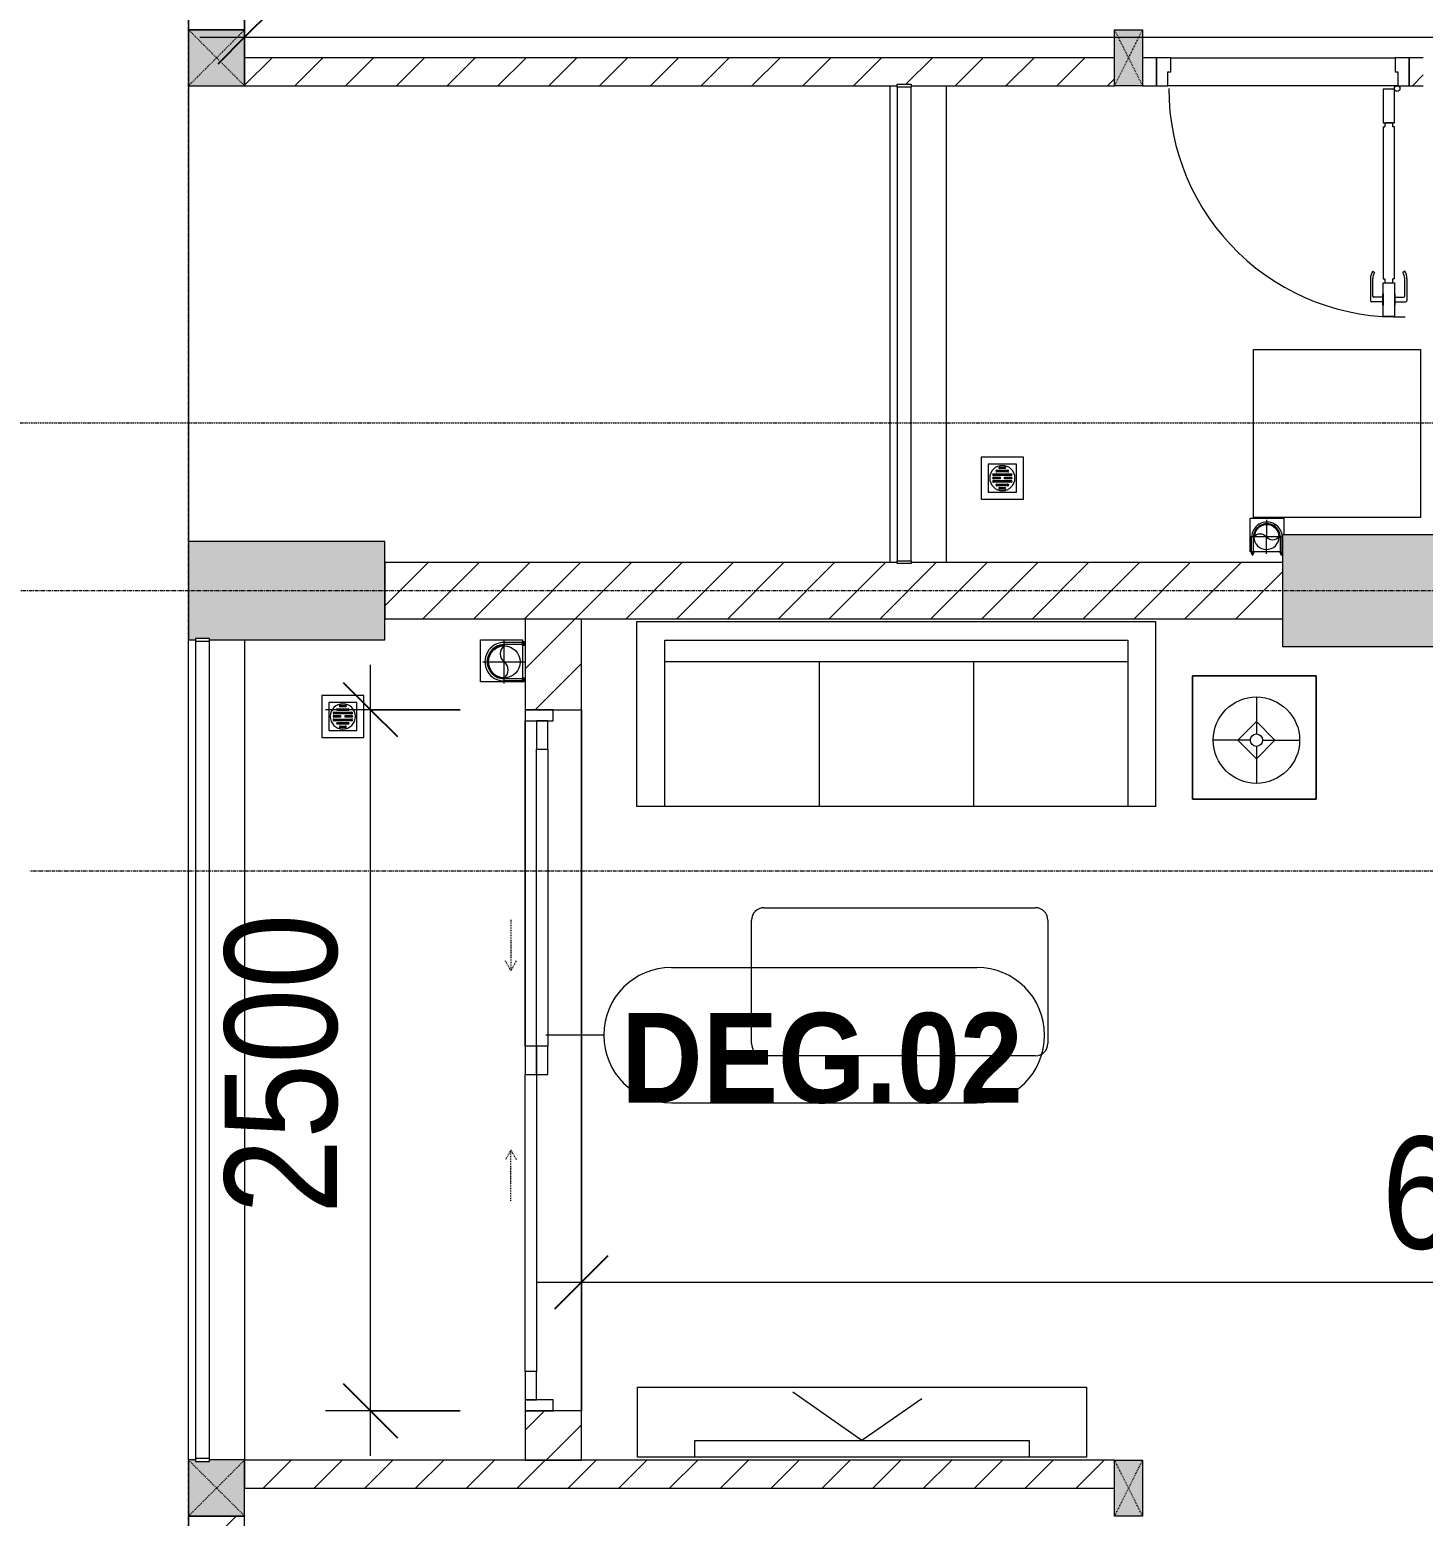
# Model space of a CAD drawing. Header units: millimetres. Extents: x 962 to 241049, y -15958 to 84407.
# Drawn here: x 96266 to 101232, y 22237 to 27537 of the extents above; entities that cross this region are included whole.
import ezdxf

# ---------------------------------------------------------------- set-up
doc = ezdxf.new("R2010")
doc.units = ezdxf.units.MM
for name, pattern in [('Dash', [6, 3, -3]), ('Dash Dot 3_16_', [7.9375, 4.7625, -1.5875, 0, -1.5875]), ('Grid Line', [22.225, 12.7, -3.175, 3.175, -3.175]), ('IMPORT-CENTER _3_', [10.16, 6.35, -1.27, 1.27, -1.27])]:
    doc.linetypes.add(name, pattern=pattern)
for name, color, linetype, lineweight in [('0-1', 7, 'Continuous', 5), ('A-ANNO-DIMS', 211, 'Continuous', 9), ('A-ANNO-DIMS-160', 211, 'Continuous', 9), ('A-DETL-GENF-1', 9, 'Continuous', 9), ('A-DOOR', 31, 'Continuous', 9), ('A-DOOR-1', 254, 'Continuous', 9), ('A-DOOR-2', 9, 'Continuous', 9), ('A-DOOR-FRAM', 31, 'Continuous', 9), ('A-DOOR-HDLN', 31, 'Dash', 9), ('A-DOOR-IDEN', 31, 'Continuous', 9), ('A-FLOR-1', 250, 'Continuous', 9), ('A-FLOR-2', 9, 'Continuous', 9), ('A-FLOR-HRAL', 11, 'Continuous', 9), ('A-FLOR-HRAL-1', 254, 'Continuous', 9), ('A-FLOR-HRAL-2', 9, 'Continuous', 9), ('A-WALL', 113, 'Continuous', 9), ('A-WALL-1', 253, 'Continuous', 18), ('A-WALL-2', 9, 'Continuous', 9), ('A-WALL-3', 113, 'Continuous', 18), ('A-WALL-PATT-1', 10, 'Continuous', 9), ('A-WALL-PATT-2', 111, 'Continuous', 9), ('G-ANNO-SYMB-1', 111, 'Dash Dot 3_16_', 18), ('G-IMPT', 8, 'Continuous', 9), ('G-IMPT-1', 254, 'Continuous', 9), ('G-IMPT-2', 8, 'IMPORT-CENTER _3_', 9), ('I-FURN', 30, 'Continuous', 9), ('I-FURN-1', 254, 'Continuous', 9), ('M-EQPM', 50, 'Continuous', 9), ('S-COLS', 52, 'Continuous', 9), ('S-COLS-1', 52, 'Continuous', 5), ('S-COLS-2', 7, 'Continuous', 18), ('S-COLS-3', 250, 'Continuous', 9), ('S-COLS-4', 254, 'Continuous', 9), ('S-COLS-5', 253, 'Continuous', 18), ('S-COLS-6', 52, 'Continuous', 18), ('S-COLS-7', 52, 'Dash', 9), ('S-COLS-HDLN', 52, 'Dash', 9), ('S-COLS-HDLN-1', 9, 'Dash', 9), ('S-GRID-1', 1, 'Grid Line', 9)]:
    doc.layers.add(name, color=color, linetype=linetype, lineweight=lineweight)
doc.styles.add('Arial_B_5', font='arialbd_0.ttf', dxfattribs={"width": 0.9, "height": 320})
doc.styles.add('UTM Avo', font='UTM Avo.ttf', dxfattribs={"width": 0.9, "height": 400})
doc.dimstyles.new('1_Dim_chi_tiet_2_5_1', dxfattribs={"dimscale": 304.8, "dimtxt": 399.720379, "dimasz": 0.629921, "dimexe": 0.524934, "dimexo": 0.0625, "dimgap": 0.052493, "dimtad": 1, "dimdec": 0, "dimrnd": 5, "dimzin": 0, "dimdsep": 46, "dimtxsty": 'UTM Avo', "dimblk1": 'OBLIQUE', "dimblk2": 'OBLIQUE', "dimsah": 1, "dimcen": 0.09, "dimdle": 0.524934, "dimazin": 0, "dimtfac": 1, "dimtdec": 4, "dimtix": 1, "dimtmove": 0, "dimatfit": 3, "dimfxl": 1.049869, "dimfxlon": 1, "dimtvp": 1, "dimtolj": 1, "dimtzin": 0, "dimarcsym": 2})
pattern_1 = [(45, (0, 0), (-90.50967, 90.50967), [])]
pattern_2 = [(45, (63179.03, 0), (-90.50967, 90.50967), [])]

# ---------------------------------------------------------------- blocks, each defined once
blk = doc.blocks.new('M_Concrete-Rectangular-Column2 - 400x1300-812637-TKCS_MB TẦNG 1')
at = {"layer": 'S-COLS'}
blk.add_hatch(color=256, dxfattribs=at).paths.add_polyline_path([(-650, 200), (-650, -200), (650, -200), (650, 200), (-180.7, 200)])
at = {"layer": 'S-COLS-2'}
for p, q in [((-650, 200), (650, 200)), ((-650, -200), (-650, 200)), ((650, 200), (650, -200)), ((650, -200), (-650, -200))]:
    blk.add_line(p, q, dxfattribs=at)
blk = doc.blocks.new('NCV_TKTC_KET CAU_rvt-1-TKCS_MB TẦNG 1')
at = {"layer": 'S-COLS-1'}
blk.add_hatch(color=256, dxfattribs=at).paths.add_polyline_path([(34352.6, 25361.9), (34352.6, 25711.9), (33652.6, 25711.9), (33652.6, 25361.9), (33677.6, 25361.9), (33677.6, 25366.9), (33727.6, 25366.9), (33727.6, 25361.9)])
at = {"layer": 'A-FLOR-1'}
blk.add_line((33652.6, 27336.9), (33652.6, 25711.9), dxfattribs=at)
at = {"layer": 'S-COLS-2'}
for p, q in [((33652.6, 25711.9), (33652.6, 25361.9)), ((34352.6, 25711.9), (33652.6, 25711.9)), ((34352.6, 25361.9), (34352.6, 25711.9)), ((33652.6, 25361.9), (33677.6, 25361.9)), ((33727.6, 25361.9), (34352.6, 25361.9))]:
    blk.add_line(p, q, dxfattribs=at)
at = {"layer": 'S-COLS-3', "rotation": 180}
blk.add_blockref('M_Concrete-Rectangular-Column2 - 400x1300-812637-TKCS_MB TẦNG 1', (38202.6, 25536.9), dxfattribs=at)
blk = doc.blocks.new('MAY GIAT - MAY GIAT_dwg-348053-TKCS_MB TẦNG 1')
at = {"layer": 'G-IMPT-1', "flags": 128}
blk.add_lwpolyline([(5, 596.6), (5, 2.3), (605, 2.3), (605, 596.6)], close=True, dxfattribs=at)
blk = doc.blocks.new('MAY GIAT - MAY GIAT-401071-TKCS_MB TẦNG 1')
at = {"layer": 'I-FURN-1'}
for p, q in [((5, -2.3), (605, -2.3)), ((5, -596.6), (5, -2.3)), ((605, -2.3), (605, -596.6)), ((605, -596.6), (5, -596.6))]:
    blk.add_line(p, q, dxfattribs=at)
at = {"extrusion": (0, 0, -1), "zscale": -1, "rotation": 180}
blk.add_blockref('MAY GIAT - MAY GIAT_dwg-348053-TKCS_MB TẦNG 1', (0, 0), dxfattribs=at)
blk = doc.blocks.new('Railing - 50 x 10mm-457210-TKCS_MB TẦNG 1')
at = {"layer": 'A-FLOR-HRAL-2'}
for p, q in [((25, 5), (-25, 5)), ((-25, 5), (-25, -5)), ((25, -5), (25, 5)), ((-25, -5), (25, -5))]:
    blk.add_line(p, q, dxfattribs=at)
blk = doc.blocks.new('Railing - Railing-851334-TKCS_MB TẦNG 1')
at = {"layer": 'A-FLOR-HRAL-2'}
for p, q in [((13269.1, 18071.7), (13269.1, 16382.9)), ((13319.1, 16382.9), (13319.1, 18071.7))]:
    blk.add_line(p, q, dxfattribs=at)
at = {"extrusion": (0, 0, -1), "zscale": -1, "rotation": 180}
for p in [(-13294.1, 18076.7), (-13294.1, 16377.9)]:
    blk.add_blockref('Railing - 50 x 10mm-457210-TKCS_MB TẦNG 1', p, dxfattribs=at)
blk = doc.blocks.new('DOOR_CW_01 CANH MO-PANEL KINH - DIG_01-900x2200-CỬA NHÔM KÍNH-400868-TKCS_MB TẦNG 1')
at = {"layer": 'A-DETL-GENF-1'}
for p, q in [((-397, 872), (-357, 872)), ((-397, 752), (-397, 872)), ((-357, 872), (-357, 752)), ((-442, 737), (-442, 816.5)), ((-399, 820.5), (-438, 820.5)), ((-434, 799.5), (-434, 737)), ((-399, 803.5), (-430, 803.5)), ((-399, 831.8), (-397, 831.8)), ((-399, 792.2), (-399, 831.8)), ((-397, 792.2), (-397, 831.8)), ((-357, 792.2), (-357, 831.8)), ((-355, 831.8), (-357, 831.8)), ((-355, 792.2), (-355, 831.8)), ((-355, 820.5), (-316, 820.5)), ((-355, 803.5), (-324, 803.5)), ((-320, 799.5), (-320, 737)), ((-312, 737), (-312, 816.5)), ((-397, 792.2), (-399, 792.2)), ((-357, 752), (-397, 752)), ((-363, 752), (-391, 752)), ((-391, 752), (-391, 738)), ((-363, 738), (-363, 752)), ((-357, 792.2), (-355, 792.2)), ((-433.9, 711.2), (-427.3, 715.8)), ((-397, 738), (-391, 738)), ((-397, 738), (-397, 196)), ((-357, 738), (-363, 738)), ((-357, 196), (-357, 738)), ((-320.1, 711.2), (-326.7, 715.8)), ((-397, 196), (-391, 196)), ((-357, 182), (-397, 182)), ((-397, 182), (-397, 62)), ((-391, 196), (-391, 182)), ((-391, 182), (-363, 182)), ((-357, 196), (-363, 196)), ((-363, 182), (-363, 196)), ((-357, 62), (-357, 182)), ((-397, 62), (-357, 62))]:
    blk.add_line(p, q, dxfattribs=at)
blk.add_circle((-407, 60), 10, dxfattribs=at)
for centre, radius, start, end in [((-407, 60), 814, 360, 92), ((-438, 816.5), 4, 90, 180), ((-430, 799.5), 4, 90, 180), ((-324, 799.5), 4, 360, 90), ((-316, 816.5), 4, 0, 90), ((-397, 737), 45, 180, 215), ((-397, 737), 37, 180, 215), ((-357, 737), 37, 325, 0), ((-357, 737), 45, 325, 0)]:
    blk.add_arc(centre, radius, start, end, dxfattribs=at)
at = {"layer": 'A-DOOR-2'}
for p, q in [((-410, 50), (-450, 50)), ((-450, 50), (-450, -50)), ((-410, 0), (-410, 50)), ((-400, 0), (-410, 0)), ((-407, 50), (-382, 50)), ((-400, -50), (-400, 0)), ((410, 0), (400, 0)), ((400, 0), (400, -50)), ((450, 50), (410, 50)), ((410, 50), (410, 0)), ((450, -50), (450, 50)), ((-450, -50), (-400, -50)), ((400, -50), (450, -50))]:
    blk.add_line(p, q, dxfattribs=at)
blk = doc.blocks.new('G1_SOF - BO TRU - 100x200-746114-TKCS_MB TẦNG 1')
at = {"layer": 'S-COLS'}
blk.add_hatch(color=256, dxfattribs=at).paths.add_polyline_path([(-50, -100), (50, -100), (50, 100), (-50, 100)])
at = {"layer": 'S-COLS-5'}
for p, q in [((-50, 100), (50, 100)), ((-50, -100), (-50, 100)), ((50, 100), (50, -100)), ((50, -100), (-50, -100))]:
    blk.add_line(p, q, dxfattribs=at)
at = {"layer": 'S-COLS-HDLN-1'}
for p, q in [((50, -100), (-50, 100)), ((-50, -100), (50, 100))]:
    blk.add_line(p, q, dxfattribs=at)
blk = doc.blocks.new('LOBBY_SOFA_1 - LOBBY_SOFA_1-851489-TKCS_MB TẦNG 1')
at = {"layer": 'I-FURN'}
for p, q in [((-2128.3, 1548.5), (-1160.3, 1548.5)), ((-2172.3, 1064.5), (-2172.3, 1504.5)), ((-1116.3, 1504.5), (-1116.3, 1064.5)), ((-1160.3, 1020.5), (-2128.3, 1020.5)), ((-2556, 660), (-708, 660)), ((-2556, 0), (-2556, 660)), ((-2457, 66), (-2457, 660)), ((-1907, 143), (-1907, 660)), ((-1357, 143), (-1357, 660)), ((-807, 660), (-807, 66)), ((-708, 660), (-708, 0)), ((-2688.2, 633.5), (-3128.2, 633.5)), ((-3128.2, 633.5), (-3128.2, 193.5)), ((-2688.2, 193.5), (-2688.2, 633.5)), ((-2915.4, 445), (-2915.4, 577)), ((-2981.4, 423), (-2915.4, 489)), ((-2915.4, 489), (-2849.4, 423)), ((-2937.4, 423), (-3069.4, 423)), ((-2915.4, 357), (-2981.4, 423)), ((-2849.4, 423), (-2915.4, 357)), ((-2915.4, 269), (-2915.4, 401)), ((-2893.4, 423), (-2761.4, 423)), ((-3128.2, 193.5), (-2688.2, 193.5)), ((-807, 143), (-2457, 143)), ((-807, 66), (-2457, 66)), ((-708, 0), (-2556, 0))]:
    blk.add_line(p, q, dxfattribs=at)
for radius in [154, 22]:
    blk.add_circle((-2915.4, 423), radius, dxfattribs=at)
for centre, start, end in [((-2128.3, 1504.5), 90, 180), ((-1160.3, 1504.5), 0, 90), ((-2128.3, 1064.5), 180, 270), ((-1160.3, 1064.5), 270, 0)]:
    blk.add_arc(centre, 44, start, end, dxfattribs=at)
at = {"layer": 'I-FURN-1'}
for p, q in [((-2128.3, 1548.5), (-1160.3, 1548.5)), ((-2172.3, 1064.5), (-2172.3, 1504.5)), ((-1116.3, 1504.5), (-1116.3, 1064.5)), ((-1160.3, 1020.5), (-2128.3, 1020.5)), ((-2556, 660), (-708, 660)), ((-2556, 0), (-2556, 660)), ((-708, 660), (-708, 0)), ((-3128.2, 633.5), (-2688.2, 633.5)), ((-3128.2, 193.5), (-3128.2, 633.5)), ((-2688.2, 633.5), (-2688.2, 193.5)), ((-2688.2, 193.5), (-3128.2, 193.5)), ((-708, 0), (-2556, 0))]:
    blk.add_line(p, q, dxfattribs=at)
for centre, start, end in [((-2128.3, 1504.5), 90, 180), ((-1160.3, 1504.5), 0, 90), ((-2128.3, 1064.5), 180, 270), ((-1160.3, 1064.5), 270, 0)]:
    blk.add_arc(centre, 44, start, end, dxfattribs=at)
blk = doc.blocks.new('RES_BAN AN - RES_BAN AN-850636-TKCS_MB TẦNG 1')
at = {"layer": 'I-FURN-1'}
for p, q in [((0, 250), (1600, 250)), ((0, 0), (0, 250)), ((1600, 250), (1600, 0)), ((1600, 0), (0, 0))]:
    blk.add_line(p, q, dxfattribs=at)
blk = doc.blocks.new('KE TIVI-2 - KE TIVI-2-850637-TKCS_MB TẦNG 1')
at = {"layer": 'I-FURN-1'}
for p, q in [((0, 60), (-245.7, 232.1)), ((213, 209.1), (0, 60)), ((-595.6, 60), (595.6, 60)), ((-595.6, 0), (-595.6, 60)), ((595.6, 60), (595.6, 0)), ((595.6, 0), (-595.6, 0))]:
    blk.add_line(p, q, dxfattribs=at)
blk = doc.blocks.new('NCV_TKTC_TANG 1_rvt-1-TKCS_MB TẦNG 1')
at = {"layer": 'A-WALL-PATT-1'}
h = blk.add_hatch(dxfattribs=at)
h.set_pattern_fill('FP_1', color=256, style=0, pattern_type=2)
h.set_pattern_definition(pattern_1)
h.paths.add_polyline_path([(33852.6, 27336.9), (36177.6, 27336.9), (36177.6, 27342.4), (36227.6, 27342.4), (36227.6, 27336.9), (36952.6, 27336.9), (36952.6, 27436.9), (33852.6, 27436.9)])
h = blk.add_hatch(dxfattribs=at)
h.set_pattern_fill('FP_1', color=256, style=0, pattern_type=2)
h.set_pattern_definition(pattern_1)
h.paths.add_polyline_path([(37052.6, 27336.9), (37102.6, 27336.9), (37102.6, 27436.9), (37052.6, 27436.2)])
h.paths.add_polyline_path([(38002.6, 27336.9), (38052.6, 27336.9), (38052.6, 27436.9), (38002.6, 27436.9)])
h = blk.add_hatch(dxfattribs=at)
h.set_pattern_fill('FP_1', color=256, style=0, pattern_type=2)
h.set_pattern_definition(pattern_1)
h.paths.add_polyline_path([(33852.6, 22336.9), (36952.6, 22336.9), (36952.6, 22436.9), (33852.6, 22436.9)])
at = {"layer": 'A-FLOR-2'}
for p, q in [((37152.6, 27436.9), (37952.6, 27436.9)), ((34852.6, 25072.4), (34852.6, 23912.4)), ((35052.6, 25112.4), (35052.6, 22612.4)), ((35052.6, 22613.5), (35052.6, 25112.4)), ((34952.6, 22613.5), (35052.6, 22613.5))]:
    blk.add_line(p, q, dxfattribs=at)
at = {"layer": 'A-WALL-1'}
for p, q in [((36952.6, 27436.9), (33852.6, 27436.9)), ((33852.6, 27436.9), (33852.6, 27336.9)), ((37102.6, 27436.9), (37052.6, 27436.9)), ((37102.6, 27336.9), (37102.6, 27436.9)), ((38052.6, 27436.9), (38002.6, 27436.9)), ((38002.6, 27436.9), (38002.6, 27336.9)), ((33852.6, 27336.9), (36177.6, 27336.9)), ((36227.6, 27336.9), (36952.6, 27336.9)), ((37052.6, 27336.9), (37102.6, 27336.9)), ((38002.6, 27336.9), (38052.6, 27336.9)), ((36952.6, 22436.9), (33852.6, 22436.9)), ((33852.6, 22436.9), (33852.6, 22336.9)), ((33852.6, 22336.9), (36952.6, 22336.9))]:
    blk.add_line(p, q, dxfattribs=at)
at = {"layer": 'A-WALL-2'}
for p, q in [((37152.6, 27436.9), (37952.6, 27436.9)), ((36152.6, 25636.9), (36152.6, 27336.9)), ((36352.6, 27336.9), (36352.6, 25636.9)), ((37962.6, 27336.9), (37142.6, 27336.9))]:
    blk.add_line(p, q, dxfattribs=at)
at = {"layer": 'A-DOOR-1', "rotation": 180}
blk.add_blockref('DOOR_CW_01 CANH MO-PANEL KINH - DIG_01-900x2200-CỬA NHÔM KÍNH-400868-TKCS_MB TẦNG 1', (37552.6, 27386.9), dxfattribs=at)
at = {"layer": 'A-FLOR-HRAL-1'}
blk.add_blockref('Railing - Railing-851334-TKCS_MB TẦNG 1', (22908.5, 9260.7), dxfattribs=at)
at = {"layer": 'I-FURN-1'}
for name, p, rotation in [('MAY GIAT - MAY GIAT-401071-TKCS_MB TẦNG 1', (38044.8, 26402.4), 270.0000000000009), ('LOBBY_SOFA_1 - LOBBY_SOFA_1-851489-TKCS_MB TẦNG 1', (34542.6, 25426.9), 180)]:
    blk.add_blockref(name, p, dxfattribs=dict(at, rotation=rotation))
for name, p in [('RES_BAN AN - RES_BAN AN-850636-TKCS_MB TẦNG 1', (35252.2, 22446.9)), ('KE TIVI-2 - KE TIVI-2-850637-TKCS_MB TẦNG 1', (36052.2, 22446.9))]:
    blk.add_blockref(name, p, dxfattribs=at)
at = {"layer": 'S-COLS-4'}
for p in [(37002.6, 27436.9), (37002.6, 22336.9)]:
    blk.add_blockref('G1_SOF - BO TRU - 100x200-746114-TKCS_MB TẦNG 1', p, dxfattribs=at)
blk = doc.blocks.new('Railing - 50 x 10mm-1251311-TKCS_MB TẦNG 1')
at = {"layer": 'A-FLOR-HRAL'}
for p, q in [((25, 5), (-25, 5)), ((-25, 5), (-25, -5)), ((25, -5), (25, 5)), ((-25, -5), (25, -5))]:
    blk.add_line(p, q, dxfattribs=at)
blk = doc.blocks.new('Railing - Railing-1598356-TKCS_MB TẦNG 1')
at = {"layer": 'A-FLOR-HRAL'}
for p, q in [((33677.6, 25356.9), (33677.6, 22442.4)), ((33727.6, 22442.4), (33727.6, 25356.9))]:
    blk.add_line(p, q, dxfattribs=at)
for p in [(33702.6, 25361.9), (33702.6, 22437.4)]:
    blk.add_blockref('Railing - 50 x 10mm-1251311-TKCS_MB TẦNG 1', p)
blk = doc.blocks.new('TKTC_XREF_251221_MB TANG 1 - TKTC_XREF_260130_MB TANG 1_dwg_THU NUOC - THU NUOC-444531-TKCS_MB TẦNG 1-4202120-TKCS_MB TẦNG 1')
at = {"layer": 'M-EQPM'}
for p, q in [((-23.3, 10.8), (40.9, 10.8)), ((40.9, 4.8), (-23.3, 4.8)), ((-11, 23.3), (28.5, 23.3)), ((28.5, 17.3), (-11, 17.3)), ((-1.1, 35.6), (18.5, 35.6)), ((18.5, 29.6), (-1.1, 29.6)), ((-23.3, -13.6), (40.9, -13.6)), ((40.9, -19.6), (-23.3, -19.6)), ((-11, -26.1), (28.5, -26.1)), ((28.5, -32.1), (-11, -32.1)), ((-1.1, -38.5), (18.5, -38.5)), ((18.5, -44.5), (-1.1, -44.5))]:
    blk.add_line(p, q, dxfattribs=at)
at = {"layer": 'M-EQPM', "flags": 128}
for points in [[(83.7, -79.4), (83.7, 70.6), (-66.3, 70.6), (-66.3, -79.4)], [(58.7, -54.4), (58.7, 45.6), (-41.3, 45.6), (-41.3, -54.4)]]:
    blk.add_lwpolyline(points, close=True, dxfattribs=at)
for points in [[(-23.3, -1.2), (0.7, -1.2), (0.7, -7.2), (-23.3, -7.2)], [(40.9, -7.2), (16.7, -7.2), (16.7, -1.2), (40.9, -1.2)]]:
    blk.add_lwpolyline(points, dxfattribs=at)
at = {"layer": 'M-EQPM'}
for centre, radius, start, end in [((8.7, -4.4), 45, 360, 180), ((8.7, -4.4), 45, 360, 180), ((-23.3, 7.8), 3, 90, 270), ((-11, 20.3), 3, 90, 270), ((-1.1, 32.6), 3, 90, 270), ((18.5, 32.6), 3, 270, 90), ((28.5, 20.3), 3, 270, 90), ((40.9, 7.8), 3, 270, 90), ((8.7, -4.4), 45, 180, 360), ((8.7, -4.4), 45, 180, 360), ((-23.3, -4.2), 3, 90, 270), ((-23.3, -16.6), 3, 90, 270), ((-11, -29.1), 3, 90, 270), ((-1.1, -41.5), 3, 90, 270), ((18.5, -41.5), 3, 270, 90), ((28.5, -29.1), 3, 270, 90), ((40.9, -4.2), 3, 270, 90), ((40.9, -16.6), 3, 270, 90)]:
    blk.add_arc(centre, radius, start, end, dxfattribs=at)
blk = doc.blocks.new('TKTC_XREF_251221_MB TANG 1 - TKTC_XREF_260130_MB TANG 1_dwg_CUM U_DN100-V143-TKCS_MB TẦNG 1')
at = {"layer": 'G-IMPT'}
blk.add_hatch(color=256, dxfattribs=at).paths.add_polyline_path([(0, -61), (15.8, -58.9), (30.5, -52.8), (43.1, -43.1), (52.8, -30.5), (58.9, -15.8), (61, 0), (58.9, 15.8), (52.8, 30.5), (43.1, 43.1), (30.5, 52.8), (7.6, 60), (0, 61), (0, 57), (14.8, 55.1), (28.5, 49.4), (40.3, 40.3), (49.4, 28.5), (55.1, 14.8), (57, 0), (55.1, -14.8), (49.4, -28.5), (40.3, -40.3), (28.5, -49.4), (7.6, -56), (0, -57)])
for p, q in [((-72.7, 69.3), (-72.7, 60.7)), ((-66.9, 67.9), (-71.7, 67.9)), ((-65, 69), (0, 69)), ((-79.1, 66.6), (-79.1, 63.4)), ((-76.6, 66.6), (-76.6, 63.4)), ((-74.6, 66.6), (-74.6, 63.4)), ((-66.9, 62.1), (-71.7, 62.1)), ((-79.1, -63.4), (-79.1, -66.6)), ((-76.6, -63.4), (-76.6, -66.6)), ((-74.6, -63.4), (-74.6, -66.6)), ((-72.7, -60.7), (-72.7, -69.3)), ((-66.9, -62.1), (-71.7, -62.1)), ((-66.9, -67.9), (-71.7, -67.9)), ((-66.9, -72.7), (-66.9, -70.8)), ((-65, -69), (0, -69))]:
    blk.add_line(p, q, dxfattribs=at)
at = {"layer": 'G-IMPT', "flags": 128}
for points in [[(-72.7, 67.6), (-78.1, 67.6), (-78.1, 62.4), (-72.7, 62.4)], [(-71.7, 59.2), (-66.9, 59.2), (-66.9, 70.8), (-71.7, 70.8)], [(-66.9, 70.8), (-66.9, 72.7), (-65, 72.7), (-65, 57.3), (-66.9, 57.3), (-66.9, 59.2)], [(-65, 61), (0, 61), (0, 57)], [(-72.7, -62.4), (-78.1, -62.4), (-78.1, -67.6), (-72.7, -67.6)], [(-71.7, -70.8), (-66.9, -70.8), (-66.9, -59.2), (-71.7, -59.2)], [(-66.9, -59.2), (-66.9, -57.3), (-65, -57.3), (-65, -72.3)], [(-65, -61), (0, -61), (0, -57)]]:
    blk.add_lwpolyline(points, dxfattribs=at)
at = {"layer": 'G-IMPT'}
for centre, radius, start, end in [((-78.1, 66.6), 0.96, 90, 180), ((-71.1, 69.3), 1.56, 112.61986, 247.38014), ((-67.9, 65), 4.8, 143.1301, 216.8699), ((0, 0), 69, 270, 90), ((-78.1, 63.4), 0.96, 180, 270), ((-71.1, 60.7), 1.56, 112.61986, 247.38014), ((0, 0), 61, 270, 90), ((0, 0), 57, 270, 90), ((-78.1, -63.4), 0.96, 90, 180), ((-78.1, -66.6), 0.96, 180, 270), ((-71.1, -60.7), 1.56, 112.61986, 247.38014), ((-67.9, -65), 4.8, 143.1301, 216.8699), ((-71.1, -69.3), 1.56, 112.61986, 247.38014)]:
    blk.add_arc(centre, radius, start, end, dxfattribs=at)
blk = doc.blocks.new('TKTC_XREF_251221_MB TANG 1 - TKTC_XREF_260130_MB TANG 1_dwg_$cc-V144-TKCS_MB TẦNG 1')
at = {"layer": 'G-IMPT'}
blk.add_circle((0, 0), 0.5, dxfattribs=at)
for centre, radius, start, end in [((0, 0), 0.5, 90, 270), ((0.188, 0.25), 0.313, 126.8699, 233.1301), ((-0.188, -0.25), 0.313, 306.8699, 53.1301)]:
    blk.add_arc(centre, radius, start, end, dxfattribs=at)
at = {"layer": 'G-IMPT-2'}
for p, q in [((0, -0.654), (0, 0.673)), ((-0.673, 0), (0.673, 0))]:
    blk.add_line(p, q, dxfattribs=at)
blk = doc.blocks.new('TKTC_XREF_251221_MB TANG 1 - TKTC_XREF_260130_MB TANG 1_dwg_CUM U_DN100-V175-TKCS_MB TẦNG 1')
at = {"layer": 'G-IMPT'}
blk.add_hatch(color=256, dxfattribs=at).paths.add_polyline_path([(0, 61), (0, 57), (14.8, 55.1), (28.5, 49.4), (40.3, 40.3), (49.4, 28.5), (55.1, 14.8), (57, 0), (55.1, -14.8), (49.4, -28.5), (40.3, -40.3), (28.5, -49.4), (14.8, -55.1), (0, -57), (0, -61), (15.8, -58.9), (30.5, -52.8), (43.1, -43.1), (52.8, -30.5), (58.9, -15.8), (61, 0), (58.9, 15.8), (52.8, 30.5), (43.1, 43.1), (30.5, 52.8), (15.8, 58.9)])
for p, q in [((-72.7, 67.6), (-75.2, 67.6)), ((-75.2, 62.4), (-72.7, 62.4)), ((-74.6, 66.6), (-74.6, 63.4)), ((-72.7, 69.3), (-72.7, 60.7)), ((-66.9, 67.9), (-71.7, 67.9)), ((-66.9, 62.1), (-71.7, 62.1)), ((-65, 69), (0, 69)), ((-72.7, -62.4), (-75.2, -62.4)), ((-75.2, -67.6), (-72.7, -67.6)), ((-74.6, -63.4), (-74.6, -66.6)), ((-72.7, -60.7), (-72.7, -69.3)), ((-66.9, -62.1), (-71.7, -62.1)), ((-66.9, -67.9), (-71.7, -67.9)), ((-65, -69), (0, -69))]:
    blk.add_line(p, q, dxfattribs=at)
at = {"layer": 'G-IMPT', "flags": 128}
for points in [[(-71.7, 59.2), (-66.9, 59.2), (-66.9, 70.8), (-71.7, 70.8)], [(-66.9, 70.8), (-66.9, 72.7), (-65, 72.7), (-65, 57.3), (-66.9, 57.3), (-66.9, 59.2)], [(-65, 61), (0, 61), (0, 57)], [(-71.7, -70.8), (-66.9, -70.8), (-66.9, -59.2), (-71.7, -59.2)], [(-66.9, -59.2), (-66.9, -57.3), (-65, -57.3), (-65, -72.7), (-66.9, -72.7), (-66.9, -70.8)], [(-65, -61), (0, -61), (0, -57)]]:
    blk.add_lwpolyline(points, dxfattribs=at)
at = {"layer": 'G-IMPT'}
for centre, radius, start, end in [((-71.1, 69.3), 1.56, 112.6199, 247.3801), ((-67.9, 65), 4.8, 143.1301, 216.8699), ((-71.1, 60.7), 1.56, 112.6199, 247.3801), ((0, 0), 69, 270, 90), ((0, 0), 61, 270, 90), ((0, 0), 57, 270, 90), ((-71.1, -60.7), 1.56, 112.6199, 247.3801), ((-67.9, -65), 4.8, 143.1301, 216.8699), ((-71.1, -69.3), 1.56, 112.6199, 247.3801)]:
    blk.add_arc(centre, radius, start, end, dxfattribs=at)
blk = doc.blocks.new('TKTC_XREF_251221_MB TANG 1 - TKTC_XREF_260130_MB TANG 1_dwg_$cc-V176-TKCS_MB TẦNG 1')
at = {"layer": 'G-IMPT'}
blk.add_circle((0, 0), 0.5, dxfattribs=at)
for centre, radius, start, end in [((0, 0), 0.5, 90, 270), ((0.188, 0.25), 0.313, 126.8699, 233.1301), ((-0.188, -0.25), 0.313, 306.8699, 53.1301)]:
    blk.add_arc(centre, radius, start, end, dxfattribs=at)
at = {"layer": 'G-IMPT-2'}
for p, q in [((0, -0.673), (0, 0.673)), ((-0.673, 0), (0.659, 0))]:
    blk.add_line(p, q, dxfattribs=at)
blk = doc.blocks.new('TKTC_XREF_251221_MB TANG 1 - TKTC_XREF_260130_MB TANG 1_dwg-4202109-TKCS_MB TẦNG 1')
at = {"layer": 'G-IMPT'}
blk.add_line((-169499.1, -374009.7), (-169499.1, -375634.7), dxfattribs=at)
at = {"layer": 'G-IMPT', "flags": 128}
for points in [[(-165715.6, -375550.7), (-165596, -375550.7), (-165596, -375609.7)], [(-165599.1, -375670.7), (-165715.6, -375670.7), (-165715.6, -375550.7)]]:
    blk.add_lwpolyline(points, dxfattribs=at)
blk.add_lwpolyline([(-168309.2, -376135.3), (-168458.8, -376135.3), (-168458.8, -375984.9), (-168309.2, -375984.9)], close=True, dxfattribs=at)
for p in [(-166607.8, -375403.7), (-168957.9, -376253.7)]:
    blk.add_blockref('TKTC_XREF_251221_MB TANG 1 - TKTC_XREF_260130_MB TANG 1_dwg_THU NUOC - THU NUOC-444531-TKCS_MB TẦNG 1-4202120-TKCS_MB TẦNG 1', p)
at = {"extrusion": (0, 0, -1), "xscale": 90.00000000005102, "yscale": 90.00000000005102, "zscale": -90.000000000051, "rotation": 270.374026779938}
blk.add_blockref('TKTC_XREF_251221_MB TANG 1 - TKTC_XREF_260130_MB TANG 1_dwg_$cc-V144-TKCS_MB TẦNG 1', (165658, -375617.9), dxfattribs=at)
for name, p, xscale, yscale, zscale, rotation in [('TKTC_XREF_251221_MB TANG 1 - TKTC_XREF_260130_MB TANG 1_dwg_CUM U_DN100-V143-TKCS_MB TẦNG 1', (-165656.2, -375619.4), 0.7894736842105242, 0.7894736842105242, 0.7894736842105242, 89.99999999844349), ('TKTC_XREF_251221_MB TANG 1 - TKTC_XREF_260130_MB TANG 1_dwg_$cc-V176-TKCS_MB TẦNG 1', (-168374.1, -376063.7), 113.7150000000073, 113.7150000000073, 113.7150000000073, 359.9990086636432), ('TKTC_XREF_251221_MB TANG 1 - TKTC_XREF_260130_MB TANG 1_dwg_CUM U_DN100-V175-TKCS_MB TẦNG 1', (-168374.1, -376062.9), 0.9975000000000006, 0.9975000000000006, 0.9975000000000006, 180.000991338195)]:
    blk.add_blockref(name, p, dxfattribs=dict(xscale=xscale, yscale=yscale, zscale=zscale, rotation=rotation))
blk = doc.blocks.new('TKTC_XREF_251221_MB TANG 1 - TKTC_XREF_251221_MB TANG 1-2038492-TKCS_MB TẦNG 1')
blk.add_blockref('TKTC_XREF_251221_MB TANG 1 - TKTC_XREF_260130_MB TANG 1_dwg-4202109-TKCS_MB TẦNG 1', (169499.1, 384109.7))
blk = doc.blocks.new('G1_SOF - BO TRU - 200x200-3050151-TKCS_MB TẦNG 1')
at = {"layer": 'S-COLS-HDLN'}
for p, q in [((-100, 100), (100, -100)), ((100, 100), (-100, -100))]:
    blk.add_line(p, q, dxfattribs=at)
blk = doc.blocks.new('DEG_02-DEG_03 - DEG_02-2500x2400mm-CỬA ĐI 02 CÁNH TRƯỢT-625766-TKCS_MB TẦNG 1')
at = {"layer": 'A-DOOR'}
for p, q in [((-1110, 100), (-1210, 100)), ((-1210, 100), (-1210, 60)), ((-1210, 60), (-1110, 60)), ((-1110, 60), (-1110, 100)), ((-1110, 100), (-50, 100)), ((-50, 60), (-1110, 60)), ((50, 100), (-50, 100)), ((-50, 100), (-50, 60)), ((50, 60), (-50, 60)), ((-50, 60), (-50, 20)), ((-50, 60), (50, 60)), ((50, 60), (50, 100)), ((50, 20), (50, 60)), ((50, 60), (1110, 60)), ((1210, 60), (1110, 60)), ((1110, 60), (1110, 20)), ((1210, 20), (1210, 60)), ((-50, 20), (50, 20)), ((1110, 20), (50, 20)), ((1110, 20), (1210, 20))]:
    blk.add_line(p, q, dxfattribs=at)
at = {"layer": 'A-DOOR-FRAM'}
for p, q in [((-1210, 100), (-1250, 100)), ((-1250, 100), (-1250, 0)), ((-1210, 0), (-1210, 100)), ((1250, 100), (1210, 100)), ((1210, 100), (1210, 0)), ((1250, 0), (1250, 100)), ((-1250, 0), (-1210, 0)), ((1210, 0), (1250, 0))]:
    blk.add_line(p, q, dxfattribs=at)
at = {"layer": 'A-DOOR-HDLN'}
for p, q in [((-320.4, 151.1), (-355, 171.1)), ((320.4, 151.1), (355, 171.1)), ((-500.4, 151.1), (-320.4, 151.1)), ((-320.4, 151.1), (-355, 131.1)), ((320.4, 151.1), (355, 131.1)), ((500.4, 151.1), (320.4, 151.1))]:
    blk.add_line(p, q, dxfattribs=at)
blk = doc.blocks.new('DIMBLOCK262-TKCS_MB TẦNG 1')
at = {"layer": 'A-ANNO-DIMS-160'}
for p, q in [((97479.9, 22452.4), (97479.9, 25272.4)), ((97799.9, 25112.4), (97319.9, 25112.4)), ((97479.9, 25112.4), (97799.9, 25112.4)), ((97799.9, 22612.4), (97319.9, 22612.4)), ((97479.9, 22612.4), (97799.9, 22612.4))]:
    blk.add_line(p, q, dxfattribs=at)
at = {"layer": 'A-ANNO-DIMS-160', "lineweight": 25}
for p, q in [((97479.9, 25112.4), (97383.9, 25208.4)), ((97479.9, 25112.4), (97575.9, 25016.4)), ((97479.9, 22612.4), (97383.9, 22708.4)), ((97479.9, 22612.4), (97575.9, 22516.4))]:
    blk.add_line(p, q, dxfattribs=at)
at = {"layer": 'A-ANNO-DIMS-160', "color": 0, "insert": (96960.2, 23314.6), "char_height": 400, "width": 1314.636, "attachment_point": 1, "rotation": 90, "line_spacing_factor": 1.110334, "style": 'UTM Avo'}
blk.add_mtext('2500', dxfattribs=at)
blk = doc.blocks.new('_Oblique')
at = {"color": 0, "linetype": 'ByBlock', "lineweight": -2}
blk.add_line((-0.5, -0.5), (0.5, 0.5), dxfattribs=at)
blk = doc.blocks.new('STN_Door Tag - STN_Door Tag-1788670-TKCS_MB TẦNG 1')
at = {"layer": 'A-DOOR-IDEN'}
for p, q in [((-3.37, 1.495), (3.431, 1.495)), ((-3.37, -1.524), (3.431, -1.524))]:
    blk.add_line(p, q, dxfattribs=at)
for centre, start, end in [((-3.37, -0.015), 90, 270), ((3.431, -0.015), 270, 90)]:
    blk.add_arc(centre, 1.509, start, end, dxfattribs=at)
blk = doc.blocks.new('DIMBLOCK352-TKCS_MB TẦNG 1')
at = {"layer": 'A-ANNO-DIMS-160'}
for p, q in [((98231.6, 23391), (98231.6, 22911)), ((98231.6, 23071), (98231.6, 23391)), ((105031.6, 23391), (105031.6, 22911)), ((105031.6, 23071), (105031.6, 23391)), ((98071.6, 23071), (105191.6, 23071))]:
    blk.add_line(p, q, dxfattribs=at)
at = {"layer": 'A-ANNO-DIMS-160', "lineweight": 25}
for p, q in [((98231.6, 23071), (98327.6, 23167)), ((105031.6, 23071), (105127.6, 23167)), ((98231.6, 23071), (98135.6, 22975)), ((105031.6, 23071), (104935.6, 22975))]:
    blk.add_line(p, q, dxfattribs=at)
at = {"layer": 'A-ANNO-DIMS-160', "color": 0, "insert": (101083.8, 23590.7), "char_height": 400, "width": 1314.636, "attachment_point": 1, "line_spacing_factor": 1.110334, "style": 'UTM Avo'}
blk.add_mtext('6800', dxfattribs=at)
blk = doc.blocks.new('DIMBLOCK355-TKCS_MB TẦNG 1')
at = {"layer": 'A-ANNO-DIMS-160'}
for p, q in [((97031.7, 27830), (97031.7, 27350)), ((97031.7, 27510), (97031.7, 27830)), ((105381.6, 27830), (105381.6, 27350)), ((105381.6, 27510), (105381.6, 27830)), ((96871.7, 27510), (105541.6, 27510))]:
    blk.add_line(p, q, dxfattribs=at)
at = {"layer": 'A-ANNO-DIMS-160', "lineweight": 25}
for p, q in [((97031.7, 27510), (97127.7, 27606)), ((105381.6, 27510), (105477.6, 27606)), ((97031.7, 27510), (96935.7, 27414)), ((105381.6, 27510), (105285.6, 27414))]:
    blk.add_line(p, q, dxfattribs=at)
at = {"layer": 'A-ANNO-DIMS-160', "color": 0, "insert": (100658.9, 28029.7), "char_height": 400, "width": 1314.636, "attachment_point": 1, "line_spacing_factor": 1.110334, "style": 'UTM Avo'}
blk.add_mtext('8350', dxfattribs=at)

msp = doc.modelspace()

# ---------------------------------------------------------------- hatches: boundary and pattern name
at = {"layer": 'A-WALL-PATT-2'}
h = msp.add_hatch(dxfattribs=at)
h.set_pattern_fill('FP_1', color=256, style=0, pattern_type=2)
h.set_pattern_definition(pattern_2)
h.paths.add_polyline_path([(100731.6, 25436.9), (100731.6, 25636.9), (99406.6, 25636.9), (99406.6, 25633.6), (99356.6, 25633.6), (99356.6, 25636.9), (97531.7, 25636.9), (97531.7, 25436.9), (99950.3, 25436.9)])
h = msp.add_hatch(dxfattribs=at)
h.set_pattern_fill('FP_1', color=256, style=0, pattern_type=2)
h.set_pattern_definition(pattern_2)
h.paths.add_polyline_path([(98031.6, 22436.9), (98231.6, 22436.9), (98231.6, 22612.4), (98031.6, 22612.4)])
h.paths.add_polyline_path([(98231.6, 25112.4), (98231.6, 25436.9), (98031.6, 25436.9), (98031.6, 25112.4)])
h = msp.add_hatch(dxfattribs=at)
h.set_pattern_fill('FP_1', color=256, style=0, pattern_type=2)
h.set_pattern_definition(pattern_2)
h.paths.add_polyline_path([(96831.6, 19336.9), (97031.6, 19336.9), (97031.6, 19837.4), (96831.6, 19837.4)])
h.paths.add_polyline_path([(97031.6, 21237.4), (97031.6, 22237.4), (96831.6, 22237.4), (96831.6, 21237.4)])
at = {"layer": 'S-COLS-1'}
for points in [[(97031.6, 27336.9), (97031.6, 27536.9), (96831.6, 27536.9), (96831.6, 27336.9)], [(96906.6, 22237.4), (97031.6, 22237.4), (97031.6, 22437.4), (96906.6, 22437.4), (96906.6, 22432.4), (96856.6, 22432.4), (96856.6, 22437.4), (96831.6, 22437.4), (96831.6, 22237.4), (96856.6, 22237.4)]]:
    msp.add_hatch(color=256, dxfattribs=at).paths.add_polyline_path(points)

# ---------------------------------------------------------------- linework, layer by layer
at = {"layer": 'A-DOOR-IDEN'}
msp.add_line((98104.7, 23953.8), (98311.2, 23953.8), dxfattribs=at)
at = {"layer": 'A-WALL'}
for p, q in [((96831.6, 27536.9), (97031.6, 27536.9)), ((96831.6, 22437.4), (96831.6, 25361.9)), ((97031.6, 25361.9), (97031.6, 22437.4)), ((98031.6, 23912.4), (98031.6, 25072.4)), ((98231.6, 25112.4), (98231.6, 22612.4)), ((97031.6, 22237.4), (96831.6, 22237.4))]:
    msp.add_line(p, q, dxfattribs=at)
at = {"layer": 'A-WALL-3'}
for p, q in [((96831.6, 28037.4), (96831.6, 27536.9)), ((97031.6, 27536.9), (97031.6, 28037.4)), ((99356.6, 25636.9), (97531.7, 25636.9)), ((97531.7, 25636.9), (97531.7, 25436.9)), ((100731.6, 25636.9), (99406.6, 25636.9)), ((97531.7, 25436.9), (100731.6, 25436.9)), ((98031.6, 25436.9), (98031.6, 25112.4)), ((98231.6, 25112.4), (98231.6, 25436.9)), ((98031.6, 25112.4), (98231.6, 25112.4)), ((98231.6, 22612.4), (98031.6, 22612.4)), ((98031.6, 22612.4), (98031.6, 22436.9)), ((98231.6, 22436.9), (98231.6, 22612.4)), ((98031.6, 22436.9), (98231.6, 22436.9)), ((96831.6, 22237.4), (96831.6, 21237.4)), ((97031.6, 21237.4), (97031.6, 22237.4))]:
    msp.add_line(p, q, dxfattribs=at)
at = {"layer": 'G-ANNO-SYMB-1'}
msp.add_line((90628.5, 26135.3), (198105.9, 26135.3), dxfattribs=at)
at = {"layer": 'S-COLS'}
for p, q in [((97031.6, 27536.9), (96831.6, 27536.9)), ((96831.6, 22237.4), (97031.6, 22237.4))]:
    msp.add_line(p, q, dxfattribs=at)
at = {"layer": 'S-COLS-6'}
for p, q in [((96831.6, 27536.9), (96831.6, 27336.9)), ((97031.6, 27336.9), (97031.6, 27536.9)), ((96831.6, 27336.9), (97031.6, 27336.9)), ((96856.6, 22437.4), (96831.6, 22437.4)), ((96831.6, 22437.4), (96831.6, 22237.4)), ((97031.6, 22437.4), (96906.6, 22437.4)), ((97031.6, 22237.4), (97031.6, 22437.4))]:
    msp.add_line(p, q, dxfattribs=at)
at = {"layer": 'S-GRID-1'}
for p, q in [((96831.6, 15532), (96831.6, 78459.2)), ((98297.8, 25536.9), (94297.8, 25536.9)), ((190336.8, 25536.9), (98297.8, 25536.9)), ((192368.8, 24536.9), (96265.8, 24536.9))]:
    msp.add_line(p, q, dxfattribs=at)

# ---------------------------------------------------------------- block references
at = {"layer": '0-1'}
for name in ['NCV_TKTC_KET CAU_rvt-1-TKCS_MB TẦNG 1', 'NCV_TKTC_TANG 1_rvt-1-TKCS_MB TẦNG 1']:
    msp.add_blockref(name, (63179, 0), dxfattribs=at)
at = {"layer": 'A-DOOR', "rotation": 89.99999999999993}
msp.add_blockref('DEG_02-DEG_03 - DEG_02-2500x2400mm-CỬA ĐI 02 CÁNH TRƯỢT-625766-TKCS_MB TẦNG 1', (98131.6, 23862.4), dxfattribs=at)
at = {"layer": 'A-DOOR-IDEN', "xscale": 159.9999999999999, "yscale": 159.9999999999999, "zscale": 159.9999999999999}
msp.add_blockref('STN_Door Tag - STN_Door Tag-1788670-TKCS_MB TẦNG 1', (99091.9, 23954.5), dxfattribs=at)
at = {"layer": 'A-FLOR-HRAL'}
msp.add_blockref('Railing - Railing-1598356-TKCS_MB TẦNG 1', (63179, 0), dxfattribs=at)
at = {"layer": 'M-EQPM'}
msp.add_blockref('TKTC_XREF_251221_MB TANG 1 - TKTC_XREF_251221_MB TANG 1-2038492-TKCS_MB TẦNG 1', (96831.6, 17236.9), dxfattribs=at)
at = {"layer": 'S-COLS-7'}
for p in [(96931.6, 27436.9), (96931.6, 22337.4)]:
    msp.add_blockref('G1_SOF - BO TRU - 200x200-3050151-TKCS_MB TẦNG 1', p, dxfattribs=at)

# ---------------------------------------------------------------- texts
at = {"layer": 'A-DOOR-IDEN', "insert": (99088.7, 23869.1), "char_height": 320, "width": 1467.36, "attachment_point": 5, "line_spacing_factor": 0.936439, "style": 'Arial_B_5'}
msp.add_mtext('\\pt7.2,14.4,21.6,28.8,36,43.2,50.4,57.6,64.8,72,79.2,86.4,93.6,100.8,108,115.2,122.4,129.6,136.8,144,151.2,158.4,165.6,172.8,180,187.2,194.4,201.6,208.8,216,223.2,230.4;DEG.02', dxfattribs=at)

# ---------------------------------------------------------------- dimensions: what is measured, and where the dimension line sits
at = {"layer": 'A-ANNO-DIMS'}
for base, p1, p2, override, picture, middle in [((105381.6, 27510), (97031.7, 27830), (105381.6, 27830), {"dimpost": '<>', "dimfxl": 8349.928669}, 'DIMBLOCK355-TKCS_MB TẦNG 1', (101206.6, 27733)), ((105031.6, 23071), (98231.6, 23391), (105031.6, 23391), {"dimpost": '<>', "dimfxl": 6800}, 'DIMBLOCK352-TKCS_MB TẦNG 1', (101631.6, 23294))]:
    dim = msp.add_linear_dim(base=base, p1=p1, p2=p2, dimstyle='1_Dim_chi_tiet_2_5_1', override=override, dxfattribs=at)
    dim.commit()
    dim.dimension.update_dxf_attribs({"geometry": picture, "text_midpoint": middle})
dim = msp.add_linear_dim(base=(97479.9, 25112.4), p1=(97799.9, 22612.4), p2=(97799.9, 25112.4), angle=90, dimstyle='1_Dim_chi_tiet_2_5_1', override={"dimpost": '<>', "dimfxl": 2500}, dxfattribs=at)
dim.commit()
dim.dimension.update_dxf_attribs({"geometry": 'DIMBLOCK262-TKCS_MB TẦNG 1', "text_midpoint": (97256.9, 23862.4)})

doc.saveas('drawing.dxf')
